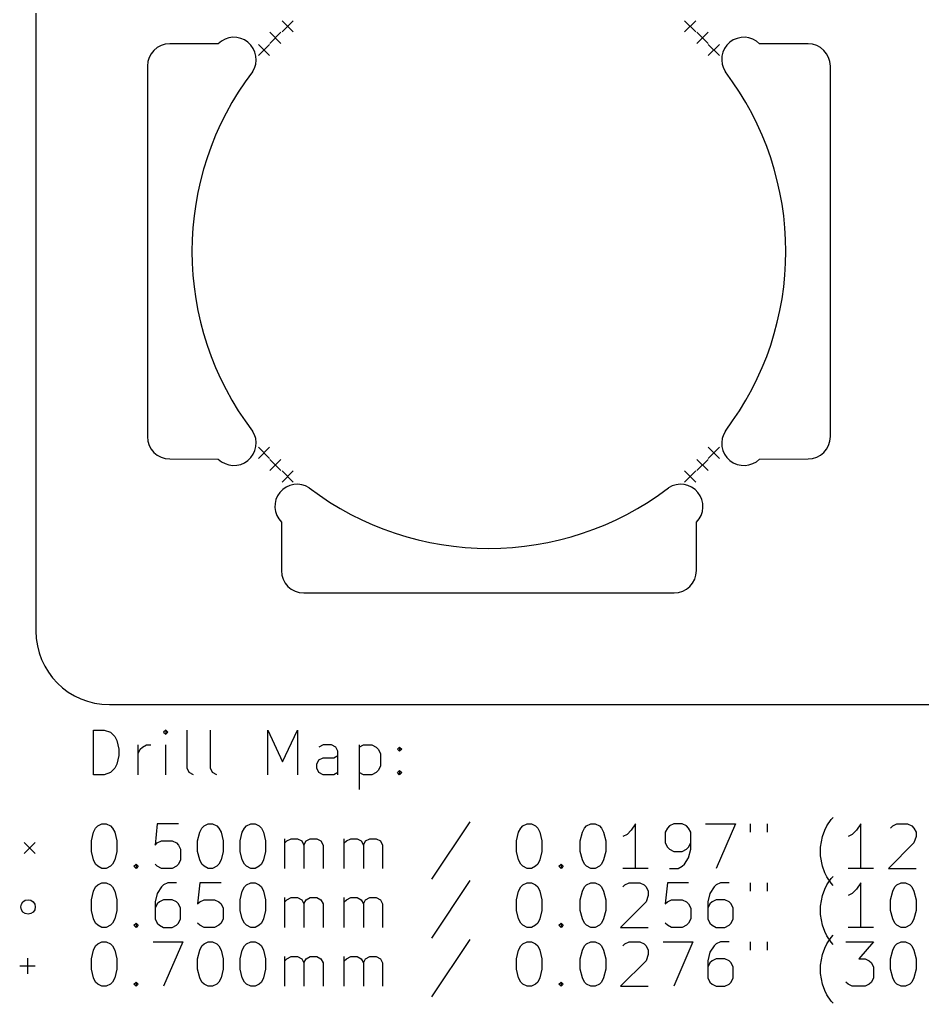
# Model space of a CAD drawing. Extents: x 19 to 200, y -111 to -20.
# Drawn here: x 18.97 to 59.42, y -110.68 to -66.62 of the extents above; entities that cross this region are included whole.
import ezdxf

# ---------------------------------------------------------------- set-up
doc = ezdxf.new("R2010")
doc.units = 0
doc.layers.add('BLACK', color=7, linetype='CONTINUOUS')

msp = doc.modelspace()

# ---------------------------------------------------------------- linework, layer by layer
at = {"layer": 'BLACK', "linetype": 'CONTINUOUS'}
for p, q in [((19.7, -23), (19.7, -94)), ((30.729949, -66.669289), (31.229949, -67.169289)), ((31.229949, -66.669289), (30.729949, -67.169289)), ((48.770051, -66.669289), (49.270051, -67.169289)), ((49.270051, -66.669289), (48.770051, -67.169289)), ((30.181942, -67.181942), (30.681942, -67.681942)), ((30.681942, -67.181942), (30.181942, -67.681942)), ((49.318058, -67.181942), (49.818058, -67.681942)), ((49.818058, -67.181942), (49.318058, -67.681942)), ((27.872002, -67.700429), (25.7, -67.702)), ((29.669289, -67.729949), (30.169289, -68.229949)), ((30.169289, -67.729949), (29.669289, -68.229949)), ((49.830711, -67.729949), (50.330711, -68.229949)), ((50.330711, -67.729949), (49.830711, -68.229949)), ((54.3, -67.702), (52.127998, -67.700429)), ((24.7, -68.702), (24.7, -85.298)), ((55.3, -85.298), (55.3, -68.702)), ((29.669289, -85.770051), (30.169289, -86.270051)), ((30.169289, -85.770051), (29.669289, -86.270051)), ((49.830711, -85.770051), (50.330711, -86.270051)), ((50.330711, -85.770051), (49.830711, -86.270051)), ((25.7, -86.298), (27.872002, -86.299571)), ((30.181942, -86.318058), (30.681942, -86.818058)), ((30.681942, -86.318058), (30.181942, -86.818058)), ((49.318058, -86.318058), (49.818058, -86.818058)), ((49.818058, -86.318058), (49.318058, -86.818058)), ((52.127998, -86.299571), (54.3, -86.298)), ((30.729949, -86.830711), (31.229949, -87.330711)), ((31.229949, -86.830711), (30.729949, -87.330711)), ((48.770051, -86.830711), (49.270051, -87.330711)), ((49.270051, -86.830711), (48.770051, -87.330711)), ((30.700429, -89.127998), (30.702, -91.3)), ((49.298, -91.3), (49.299571, -89.127998)), ((31.702, -92.3), (48.298, -92.3)), ((23, -97.3), (197, -97.3)), ((22.282768, -100.439838), (22.282768, -98.439838)), ((22.282768, -98.439838), (22.758958, -98.439838)), ((22.758958, -98.439838), (23.044673, -98.535076)), ((23.044673, -98.535076), (23.235149, -98.725552)), ((25.520863, -98.439838), (25.425625, -98.535076)), ((25.425625, -98.535076), (25.520863, -98.630314)), ((25.616101, -98.535076), (25.520863, -98.439838)), ((25.520863, -98.439838), (25.520863, -98.630314)), ((25.520863, -98.630314), (25.616101, -98.535076)), ((26.473244, -100.154123), (26.473244, -98.439838)), ((27.520863, -100.154123), (27.520863, -98.439838)), ((30.092292, -100.439838), (30.092292, -98.439838)), ((30.092292, -98.439838), (30.758959, -99.868409)), ((30.758959, -99.868409), (31.425625, -98.439838)), ((31.425625, -98.439838), (31.425625, -100.439838)), ((23.235149, -98.725552), (23.330387, -98.916028)), ((23.330387, -98.916028), (23.425625, -99.29698)), ((24.282768, -100.439838), (24.282768, -99.106504)), ((24.473244, -99.201742), (24.66372, -99.106504)), ((24.66372, -99.106504), (24.854197, -99.106504)), ((25.520863, -100.439838), (25.520863, -99.106504)), ((32.568482, -99.106504), (32.378006, -99.201742)), ((32.949435, -99.106504), (32.568482, -99.106504)), ((33.139911, -99.201742), (32.949435, -99.106504)), ((34.18753, -99.106504), (34.18753, -101.106504)), ((34.18753, -99.201742), (34.378006, -99.106504)), ((34.378006, -99.106504), (34.758959, -99.106504)), ((34.758959, -99.106504), (34.949435, -99.201742)), ((23.425625, -99.29698), (23.425625, -99.582695)), ((24.282768, -99.487457), (24.378006, -99.29698)), ((24.378006, -99.29698), (24.473244, -99.201742)), ((33.235149, -99.392219), (33.139911, -99.201742)), ((33.235149, -100.439838), (33.235149, -99.392219)), ((34.949435, -99.201742), (35.044673, -99.29698)), ((35.044673, -99.29698), (35.139911, -99.487457)), ((35.139911, -99.487457), (35.139911, -100.058885)), ((35.901816, -99.29698), (35.997054, -99.201742)), ((35.997054, -99.392219), (35.901816, -99.29698)), ((35.997054, -99.201742), (36.092292, -99.29698)), ((35.997054, -99.201742), (35.997054, -99.392219)), ((36.092292, -99.29698), (35.997054, -99.392219)), ((23.330387, -99.963647), (23.235149, -100.154123)), ((23.425625, -99.582695), (23.330387, -99.963647)), ((32.282768, -99.963647), (32.378006, -99.773171)), ((32.282768, -100.154123), (32.282768, -99.963647)), ((32.378006, -99.773171), (32.568482, -99.677933)), ((32.568482, -99.677933), (33.044673, -99.677933)), ((33.044673, -99.677933), (33.235149, -99.582695)), ((22.758958, -100.439838), (22.282768, -100.439838)), ((23.044673, -100.3446), (22.758958, -100.439838)), ((23.235149, -100.154123), (23.044673, -100.3446)), ((26.568482, -100.3446), (26.473244, -100.154123)), ((26.758958, -100.439838), (26.568482, -100.3446)), ((27.616101, -100.3446), (27.520863, -100.154123)), ((27.806577, -100.439838), (27.616101, -100.3446)), ((32.378006, -100.3446), (32.282768, -100.154123)), ((32.568482, -100.439838), (32.378006, -100.3446)), ((33.044673, -100.439838), (32.568482, -100.439838)), ((33.235149, -100.3446), (33.044673, -100.439838)), ((34.378006, -100.439838), (34.18753, -100.3446)), ((34.758959, -100.439838), (34.378006, -100.439838)), ((34.949435, -100.3446), (34.758959, -100.439838)), ((35.044673, -100.249361), (34.949435, -100.3446)), ((35.139911, -100.058885), (35.044673, -100.249361)), ((35.901816, -100.3446), (35.997054, -100.249361)), ((35.997054, -100.439838), (35.901816, -100.3446)), ((35.997054, -100.249361), (36.092292, -100.3446)), ((35.997054, -100.249361), (35.997054, -100.439838)), ((36.092292, -100.3446), (35.997054, -100.439838)), ((22.473244, -102.735076), (22.66372, -102.639838)), ((22.66372, -102.639838), (22.854197, -102.639838)), ((22.854197, -102.639838), (23.044673, -102.735076)), ((25.139911, -102.639838), (25.044673, -103.592219)), ((26.092292, -102.639838), (25.139911, -102.639838)), ((27.235149, -102.735076), (27.425625, -102.639838)), ((27.425625, -102.639838), (27.616102, -102.639838)), ((27.616102, -102.639838), (27.806578, -102.735076)), ((29.139911, -102.735076), (29.330387, -102.639838)), ((29.330387, -102.639838), (29.520864, -102.639838)), ((29.520864, -102.639838), (29.71134, -102.735076)), ((39.139912, -102.5446), (37.425627, -105.116028)), ((41.520865, -102.735076), (41.711341, -102.639838)), ((41.711341, -102.639838), (41.901818, -102.639838)), ((41.901818, -102.639838), (42.092294, -102.735076)), ((44.378008, -102.735076), (44.568484, -102.639838)), ((44.568484, -102.639838), (44.758961, -102.639838)), ((44.758961, -102.639838), (44.949437, -102.735076)), ((46.568484, -102.639838), (46.378008, -102.925552)), ((46.568484, -104.639838), (46.568484, -102.639838)), ((48.28277, -102.639838), (48.092294, -102.735076)), ((48.663723, -102.639838), (48.28277, -102.639838)), ((48.854199, -102.735076), (48.663723, -102.639838)), ((49.711342, -102.639838), (51.044675, -102.639838)), ((51.044675, -102.639838), (50.187532, -104.639838)), ((51.711342, -102.639838), (51.711342, -103.02079)), ((52.473247, -102.639838), (52.473247, -103.02079)), ((55.139914, -102.735076), (55.33039, -102.449361)), ((55.33039, -102.449361), (55.425629, -102.354123)), ((56.663723, -102.639838), (56.473247, -102.925552)), ((56.663723, -104.639838), (56.663723, -102.639838)), ((58.092295, -102.735076), (58.282771, -102.639838)), ((58.282771, -102.639838), (58.758962, -102.639838)), ((58.758962, -102.639838), (58.949438, -102.735076)), ((22.18753, -103.401742), (22.282768, -103.02079)), ((22.282768, -103.02079), (22.378006, -102.830314)), ((22.378006, -102.830314), (22.473244, -102.735076)), ((23.044673, -102.735076), (23.139911, -102.830314)), ((23.139911, -102.830314), (23.235149, -103.02079)), ((23.235149, -103.02079), (23.330387, -103.401742)), ((26.949435, -103.401742), (27.044673, -103.02079)), ((27.044673, -103.02079), (27.139911, -102.830314)), ((27.139911, -102.830314), (27.235149, -102.735076)), ((27.806578, -102.735076), (27.901816, -102.830314)), ((27.901816, -102.830314), (27.997054, -103.02079)), ((27.997054, -103.02079), (28.092292, -103.401742)), ((28.854197, -103.401742), (28.949435, -103.02079)), ((28.949435, -103.02079), (29.044673, -102.830314)), ((29.044673, -102.830314), (29.139911, -102.735076)), ((29.71134, -102.735076), (29.806578, -102.830314)), ((29.806578, -102.830314), (29.901816, -103.02079)), ((29.901816, -103.02079), (29.997054, -103.401742)), ((41.235151, -103.401742), (41.330389, -103.02079)), ((41.330389, -103.02079), (41.425627, -102.830314)), ((41.425627, -102.830314), (41.520865, -102.735076)), ((42.092294, -102.735076), (42.187532, -102.830314)), ((42.187532, -102.830314), (42.28277, -103.02079)), ((42.28277, -103.02079), (42.378008, -103.401742)), ((44.092294, -103.401742), (44.187532, -103.02079)), ((44.187532, -103.02079), (44.28277, -102.830314)), ((44.28277, -102.830314), (44.378008, -102.735076)), ((44.949437, -102.735076), (45.044675, -102.830314)), ((45.044675, -102.830314), (45.139913, -103.02079)), ((45.139913, -103.02079), (45.235151, -103.401742)), ((46.378008, -102.925552), (46.187532, -103.116028)), ((47.997056, -102.830314), (47.901818, -103.02079)), ((47.901818, -103.02079), (47.901818, -103.49698)), ((48.092294, -102.735076), (47.997056, -102.830314)), ((48.949437, -102.830314), (48.854199, -102.735076)), ((49.044675, -103.02079), (48.949437, -102.830314)), ((49.044675, -103.782695), (49.044675, -103.02079)), ((54.949438, -103.211266), (55.044676, -102.925552)), ((55.044676, -102.925552), (55.139914, -102.735076)), ((56.473247, -102.925552), (56.282771, -103.116028)), ((57.997057, -102.830314), (58.092295, -102.735076)), ((58.949438, -102.735076), (59.044676, -102.830314)), ((59.044676, -102.830314), (59.139914, -103.02079)), ((59.139914, -103.02079), (59.139914, -103.211266)), ((19.175, -103.475), (19.675, -103.975)), ((19.675, -103.475), (19.175, -103.975)), ((22.18753, -103.877933), (22.18753, -103.401742)), ((23.330387, -103.401742), (23.330387, -103.877933)), ((25.044673, -103.592219), (25.139911, -103.49698)), ((25.139911, -103.49698), (25.330387, -103.401742)), ((25.330387, -103.401742), (25.806578, -103.401742)), ((25.806578, -103.401742), (25.997054, -103.49698)), ((25.997054, -103.49698), (26.092292, -103.592219)), ((26.949435, -103.877933), (26.949435, -103.401742)), ((28.092292, -103.401742), (28.092292, -103.877933)), ((28.854197, -103.877933), (28.854197, -103.401742)), ((29.997054, -103.401742), (29.997054, -103.877933)), ((30.854197, -104.639838), (30.854197, -103.306504)), ((30.854197, -103.49698), (30.949435, -103.401742)), ((30.949435, -103.401742), (31.139911, -103.306504)), ((31.139911, -103.306504), (31.425626, -103.306504)), ((31.425626, -103.306504), (31.616102, -103.401742)), ((31.616102, -103.401742), (31.71134, -103.592219)), ((31.71134, -103.592219), (31.806578, -103.401742)), ((31.806578, -103.401742), (31.997054, -103.306504)), ((31.997054, -103.306504), (32.282768, -103.306504)), ((32.282768, -103.306504), (32.473245, -103.401742)), ((32.473245, -103.401742), (32.568483, -103.592219)), ((33.520864, -104.639838), (33.520864, -103.306504)), ((33.520864, -103.49698), (33.616102, -103.401742)), ((33.616102, -103.401742), (33.806578, -103.306504)), ((33.806578, -103.306504), (34.092293, -103.306504)), ((34.092293, -103.306504), (34.282769, -103.401742)), ((34.282769, -103.401742), (34.378007, -103.592219)), ((34.378007, -103.592219), (34.473245, -103.401742)), ((34.473245, -103.401742), (34.663721, -103.306504)), ((34.663721, -103.306504), (34.949435, -103.306504)), ((34.949435, -103.306504), (35.139912, -103.401742)), ((35.139912, -103.401742), (35.23515, -103.592219)), ((41.235151, -103.877933), (41.235151, -103.401742)), ((42.378008, -103.401742), (42.378008, -103.877933)), ((44.092294, -103.877933), (44.092294, -103.401742)), ((45.235151, -103.401742), (45.235151, -103.877933)), ((46.187532, -103.116028), (45.997056, -103.211266)), ((47.901818, -103.49698), (47.997056, -103.687457)), ((48.949437, -103.687457), (49.044675, -103.49698)), ((54.8542, -103.687457), (54.949438, -103.211266)), ((56.282771, -103.116028), (56.092295, -103.211266)), ((59.044676, -103.49698), (57.901819, -104.639838)), ((59.139914, -103.211266), (59.044676, -103.49698)), ((22.282768, -104.258885), (22.18753, -103.877933)), ((23.330387, -103.877933), (23.235149, -104.258885)), ((26.092292, -103.592219), (26.18753, -103.782695)), ((26.18753, -103.782695), (26.18753, -104.258885)), ((27.044673, -104.258885), (26.949435, -103.877933)), ((28.092292, -103.877933), (27.997054, -104.258885)), ((28.949435, -104.258885), (28.854197, -103.877933)), ((29.997054, -103.877933), (29.901816, -104.258885)), ((31.71134, -103.592219), (31.71134, -104.639838)), ((32.568483, -103.592219), (32.568483, -104.639838)), ((34.378007, -103.592219), (34.378007, -104.639838)), ((35.23515, -103.592219), (35.23515, -104.639838)), ((41.330389, -104.258885), (41.235151, -103.877933)), ((42.378008, -103.877933), (42.28277, -104.258885)), ((44.187532, -104.258885), (44.092294, -103.877933)), ((45.235151, -103.877933), (45.139913, -104.258885)), ((47.997056, -103.687457), (48.092294, -103.782695)), ((48.092294, -103.782695), (48.28277, -103.877933)), ((48.28277, -103.877933), (48.663723, -103.877933)), ((48.663723, -103.877933), (48.854199, -103.782695)), ((48.854199, -103.782695), (48.949437, -103.687457)), ((48.949437, -104.163647), (49.044675, -103.782695)), ((54.8542, -104.068409), (54.8542, -103.687457)), ((22.378006, -104.449361), (22.282768, -104.258885)), ((23.235149, -104.258885), (23.139911, -104.449361)), ((26.18753, -104.258885), (26.092292, -104.449361)), ((27.139911, -104.449361), (27.044673, -104.258885)), ((27.997054, -104.258885), (27.901816, -104.449361)), ((29.044673, -104.449361), (28.949435, -104.258885)), ((29.901816, -104.258885), (29.806578, -104.449361)), ((41.425627, -104.449361), (41.330389, -104.258885)), ((42.28277, -104.258885), (42.187532, -104.449361)), ((44.28277, -104.449361), (44.187532, -104.258885)), ((45.139913, -104.258885), (45.044675, -104.449361)), ((48.758961, -104.449361), (48.949437, -104.163647)), ((54.949438, -104.5446), (54.8542, -104.068409)), ((22.473244, -104.5446), (22.378006, -104.449361)), ((22.66372, -104.639838), (22.473244, -104.5446)), ((22.854197, -104.639838), (22.66372, -104.639838)), ((23.044673, -104.5446), (22.854197, -104.639838)), ((23.139911, -104.449361), (23.044673, -104.5446)), ((24.092292, -104.5446), (24.18753, -104.449361)), ((24.18753, -104.639838), (24.092292, -104.5446)), ((24.18753, -104.449361), (24.282768, -104.5446)), ((24.18753, -104.449361), (24.18753, -104.639838)), ((24.282768, -104.5446), (24.18753, -104.639838)), ((25.139911, -104.5446), (25.044673, -104.449361)), ((25.330387, -104.639838), (25.139911, -104.5446)), ((25.806578, -104.639838), (25.330387, -104.639838)), ((25.997054, -104.5446), (25.806578, -104.639838)), ((26.092292, -104.449361), (25.997054, -104.5446)), ((27.235149, -104.5446), (27.139911, -104.449361)), ((27.425625, -104.639838), (27.235149, -104.5446)), ((27.616102, -104.639838), (27.425625, -104.639838)), ((27.806578, -104.5446), (27.616102, -104.639838)), ((27.901816, -104.449361), (27.806578, -104.5446)), ((29.139911, -104.5446), (29.044673, -104.449361)), ((29.330387, -104.639838), (29.139911, -104.5446)), ((29.520864, -104.639838), (29.330387, -104.639838)), ((29.71134, -104.5446), (29.520864, -104.639838)), ((29.806578, -104.449361), (29.71134, -104.5446)), ((41.520865, -104.5446), (41.425627, -104.449361)), ((41.711341, -104.639838), (41.520865, -104.5446)), ((41.901818, -104.639838), (41.711341, -104.639838)), ((42.092294, -104.5446), (41.901818, -104.639838)), ((42.187532, -104.449361), (42.092294, -104.5446)), ((43.139913, -104.5446), (43.235151, -104.449361)), ((43.235151, -104.639838), (43.139913, -104.5446)), ((43.235151, -104.449361), (43.330389, -104.5446)), ((43.235151, -104.449361), (43.235151, -104.639838)), ((43.330389, -104.5446), (43.235151, -104.639838)), ((44.378008, -104.5446), (44.28277, -104.449361)), ((44.568484, -104.639838), (44.378008, -104.5446)), ((44.758961, -104.639838), (44.568484, -104.639838)), ((44.949437, -104.5446), (44.758961, -104.639838)), ((45.044675, -104.449361), (44.949437, -104.5446)), ((47.139913, -104.639838), (45.997056, -104.639838)), ((48.092294, -104.639838), (48.473246, -104.639838)), ((48.473246, -104.639838), (48.663723, -104.5446)), ((48.663723, -104.5446), (48.758961, -104.449361)), ((55.044676, -104.830314), (54.949438, -104.5446)), ((55.139914, -105.02079), (55.044676, -104.830314)), ((57.235152, -104.639838), (56.092295, -104.639838)), ((57.901819, -104.639838), (59.139914, -104.639838)), ((22.473244, -105.375076), (22.66372, -105.279838)), ((22.66372, -105.279838), (22.854197, -105.279838)), ((22.854197, -105.279838), (23.044673, -105.375076)), ((25.616101, -105.279838), (25.425625, -105.375076)), ((25.997054, -105.279838), (25.616101, -105.279838)), ((27.044673, -105.279838), (26.949435, -106.232219)), ((27.997054, -105.279838), (27.044673, -105.279838)), ((29.139911, -105.375076), (29.330387, -105.279838)), ((29.330387, -105.279838), (29.520864, -105.279838)), ((29.520864, -105.279838), (29.71134, -105.375076)), ((39.139912, -105.1846), (37.425627, -107.756028)), ((41.520865, -105.375076), (41.711341, -105.279838)), ((41.711341, -105.279838), (41.901818, -105.279838)), ((41.901818, -105.279838), (42.092294, -105.375076)), ((44.378008, -105.375076), (44.568484, -105.279838)), ((44.568484, -105.279838), (44.758961, -105.279838)), ((44.758961, -105.279838), (44.949437, -105.375076)), ((46.092294, -105.375076), (46.28277, -105.279838)), ((46.28277, -105.279838), (46.758961, -105.279838)), ((46.758961, -105.279838), (46.949437, -105.375076)), ((47.997056, -105.279838), (47.901818, -106.232219)), ((48.949437, -105.279838), (47.997056, -105.279838)), ((50.378008, -105.279838), (50.187532, -105.375076)), ((50.758961, -105.279838), (50.378008, -105.279838)), ((51.711342, -105.279838), (51.711342, -105.66079)), ((52.473247, -105.279838), (52.473247, -105.66079)), ((55.33039, -105.306504), (55.139914, -105.02079)), ((55.139914, -105.375076), (55.33039, -105.089361)), ((55.33039, -105.089361), (55.425629, -104.994123)), ((55.425629, -105.401742), (55.33039, -105.306504)), ((56.663723, -105.279838), (56.473247, -105.565552)), ((56.663723, -107.279838), (56.663723, -105.279838)), ((58.282771, -105.375076), (58.473247, -105.279838)), ((58.473247, -105.279838), (58.663724, -105.279838)), ((58.663724, -105.279838), (58.8542, -105.375076)), ((22.18753, -106.041742), (22.282768, -105.66079)), ((22.282768, -105.66079), (22.378006, -105.470314)), ((22.378006, -105.470314), (22.473244, -105.375076)), ((23.044673, -105.375076), (23.139911, -105.470314)), ((23.139911, -105.470314), (23.235149, -105.66079)), ((23.235149, -105.66079), (23.330387, -106.041742)), ((25.330387, -105.470314), (25.139911, -105.756028)), ((25.425625, -105.375076), (25.330387, -105.470314)), ((28.854197, -106.041742), (28.949435, -105.66079)), ((28.949435, -105.66079), (29.044673, -105.470314)), ((29.044673, -105.470314), (29.139911, -105.375076)), ((29.71134, -105.375076), (29.806578, -105.470314)), ((29.806578, -105.470314), (29.901816, -105.66079)), ((29.901816, -105.66079), (29.997054, -106.041742)), ((41.235151, -106.041742), (41.330389, -105.66079)), ((41.330389, -105.66079), (41.425627, -105.470314)), ((41.425627, -105.470314), (41.520865, -105.375076)), ((42.092294, -105.375076), (42.187532, -105.470314)), ((42.187532, -105.470314), (42.28277, -105.66079)), ((42.28277, -105.66079), (42.378008, -106.041742)), ((44.092294, -106.041742), (44.187532, -105.66079)), ((44.187532, -105.66079), (44.28277, -105.470314)), ((44.28277, -105.470314), (44.378008, -105.375076)), ((44.949437, -105.375076), (45.044675, -105.470314)), ((45.044675, -105.470314), (45.139913, -105.66079)), ((45.139913, -105.66079), (45.235151, -106.041742)), ((45.997056, -105.470314), (46.092294, -105.375076)), ((46.949437, -105.375076), (47.044675, -105.470314)), ((47.044675, -105.470314), (47.139913, -105.66079)), ((47.139913, -105.66079), (47.139913, -105.851266)), ((50.092294, -105.470314), (49.901818, -105.756028)), ((50.187532, -105.375076), (50.092294, -105.470314)), ((54.949438, -105.851266), (55.044676, -105.565552)), ((55.044676, -105.565552), (55.139914, -105.375076)), ((56.473247, -105.565552), (56.282771, -105.756028)), ((57.997057, -106.041742), (58.092295, -105.66079)), ((58.092295, -105.66079), (58.187533, -105.470314)), ((58.187533, -105.470314), (58.282771, -105.375076)), ((58.8542, -105.375076), (58.949438, -105.470314)), ((58.949438, -105.470314), (59.044676, -105.66079)), ((59.044676, -105.66079), (59.139914, -106.041742)), ((22.18753, -106.517933), (22.18753, -106.041742)), ((23.330387, -106.041742), (23.330387, -106.517933)), ((25.139911, -105.756028), (25.044673, -106.13698)), ((25.044673, -106.13698), (25.044673, -106.898885)), ((25.235149, -106.13698), (25.139911, -106.232219)), ((25.425625, -106.041742), (25.235149, -106.13698)), ((25.806578, -106.041742), (25.425625, -106.041742)), ((25.997054, -106.13698), (25.806578, -106.041742)), ((26.092292, -106.232219), (25.997054, -106.13698)), ((26.949435, -106.232219), (27.044673, -106.13698)), ((27.044673, -106.13698), (27.235149, -106.041742)), ((27.235149, -106.041742), (27.71134, -106.041742)), ((27.71134, -106.041742), (27.901816, -106.13698)), ((27.901816, -106.13698), (27.997054, -106.232219)), ((28.854197, -106.517933), (28.854197, -106.041742)), ((29.997054, -106.041742), (29.997054, -106.517933)), ((30.854197, -107.279838), (30.854197, -105.946504)), ((30.854197, -106.13698), (30.949435, -106.041742)), ((30.949435, -106.041742), (31.139911, -105.946504)), ((31.139911, -105.946504), (31.425626, -105.946504)), ((31.425626, -105.946504), (31.616102, -106.041742)), ((31.616102, -106.041742), (31.71134, -106.232219)), ((31.71134, -106.232219), (31.806578, -106.041742)), ((31.806578, -106.041742), (31.997054, -105.946504)), ((31.997054, -105.946504), (32.282768, -105.946504)), ((32.282768, -105.946504), (32.473245, -106.041742)), ((32.473245, -106.041742), (32.568483, -106.232219)), ((33.520864, -107.279838), (33.520864, -105.946504)), ((33.520864, -106.13698), (33.616102, -106.041742)), ((33.616102, -106.041742), (33.806578, -105.946504)), ((33.806578, -105.946504), (34.092293, -105.946504)), ((34.092293, -105.946504), (34.282769, -106.041742)), ((34.282769, -106.041742), (34.378007, -106.232219)), ((34.378007, -106.232219), (34.473245, -106.041742)), ((34.473245, -106.041742), (34.663721, -105.946504)), ((34.663721, -105.946504), (34.949435, -105.946504)), ((34.949435, -105.946504), (35.139912, -106.041742)), ((35.139912, -106.041742), (35.23515, -106.232219)), ((41.235151, -106.517933), (41.235151, -106.041742)), ((42.378008, -106.041742), (42.378008, -106.517933)), ((44.092294, -106.517933), (44.092294, -106.041742)), ((45.235151, -106.041742), (45.235151, -106.517933)), ((47.044675, -106.13698), (45.901818, -107.279838)), ((47.139913, -105.851266), (47.044675, -106.13698)), ((47.901818, -106.232219), (47.997056, -106.13698)), ((47.997056, -106.13698), (48.187532, -106.041742)), ((48.187532, -106.041742), (48.663723, -106.041742)), ((48.663723, -106.041742), (48.854199, -106.13698)), ((48.854199, -106.13698), (48.949437, -106.232219)), ((49.901818, -105.756028), (49.80658, -106.13698)), ((49.80658, -106.13698), (49.80658, -106.898885)), ((49.997056, -106.13698), (49.901818, -106.232219)), ((50.187532, -106.041742), (49.997056, -106.13698)), ((50.568485, -106.041742), (50.187532, -106.041742)), ((50.758961, -106.13698), (50.568485, -106.041742)), ((50.854199, -106.232219), (50.758961, -106.13698)), ((54.8542, -106.327457), (54.949438, -105.851266)), ((56.282771, -105.756028), (56.092295, -105.851266)), ((57.997057, -106.517933), (57.997057, -106.041742)), ((59.139914, -106.041742), (59.139914, -106.517933)), ((22.282768, -106.898885), (22.18753, -106.517933)), ((23.330387, -106.517933), (23.235149, -106.898885)), ((25.139911, -106.232219), (25.044673, -106.422695)), ((26.18753, -106.422695), (26.092292, -106.232219)), ((26.18753, -106.898885), (26.18753, -106.422695)), ((27.997054, -106.232219), (28.092292, -106.422695)), ((28.092292, -106.422695), (28.092292, -106.898885)), ((28.949435, -106.898885), (28.854197, -106.517933)), ((29.997054, -106.517933), (29.901816, -106.898885)), ((31.71134, -106.232219), (31.71134, -107.279838)), ((32.568483, -106.232219), (32.568483, -107.279838)), ((34.378007, -106.232219), (34.378007, -107.279838)), ((35.23515, -106.232219), (35.23515, -107.279838)), ((41.330389, -106.898885), (41.235151, -106.517933)), ((42.378008, -106.517933), (42.28277, -106.898885)), ((44.187532, -106.898885), (44.092294, -106.517933)), ((45.235151, -106.517933), (45.139913, -106.898885)), ((48.949437, -106.232219), (49.044675, -106.422695)), ((49.044675, -106.422695), (49.044675, -106.898885)), ((49.901818, -106.232219), (49.80658, -106.422695)), ((50.949437, -106.422695), (50.854199, -106.232219)), ((50.949437, -106.898885), (50.949437, -106.422695)), ((54.8542, -106.708409), (54.8542, -106.327457)), ((58.092295, -106.898885), (57.997057, -106.517933)), ((59.139914, -106.517933), (59.044676, -106.898885)), ((22.378006, -107.089361), (22.282768, -106.898885)), ((23.235149, -106.898885), (23.139911, -107.089361)), ((25.044673, -106.898885), (25.139911, -107.089361)), ((26.092292, -107.089361), (26.18753, -106.898885)), ((28.092292, -106.898885), (27.997054, -107.089361)), ((29.044673, -107.089361), (28.949435, -106.898885)), ((29.901816, -106.898885), (29.806578, -107.089361)), ((41.425627, -107.089361), (41.330389, -106.898885)), ((42.28277, -106.898885), (42.187532, -107.089361)), ((44.28277, -107.089361), (44.187532, -106.898885)), ((45.139913, -106.898885), (45.044675, -107.089361)), ((49.044675, -106.898885), (48.949437, -107.089361)), ((49.80658, -106.898885), (49.901818, -107.089361)), ((50.854199, -107.089361), (50.949437, -106.898885)), ((54.949438, -107.1846), (54.8542, -106.708409)), ((58.187533, -107.089361), (58.092295, -106.898885)), ((59.044676, -106.898885), (58.949438, -107.089361)), ((22.473244, -107.1846), (22.378006, -107.089361)), ((22.66372, -107.279838), (22.473244, -107.1846)), ((22.854197, -107.279838), (22.66372, -107.279838)), ((23.044673, -107.1846), (22.854197, -107.279838)), ((23.139911, -107.089361), (23.044673, -107.1846)), ((24.092292, -107.1846), (24.18753, -107.089361)), ((24.18753, -107.279838), (24.092292, -107.1846)), ((24.18753, -107.089361), (24.282768, -107.1846)), ((24.18753, -107.089361), (24.18753, -107.279838)), ((24.282768, -107.1846), (24.18753, -107.279838)), ((25.139911, -107.089361), (25.235149, -107.1846)), ((25.235149, -107.1846), (25.425625, -107.279838)), ((25.425625, -107.279838), (25.806578, -107.279838)), ((25.806578, -107.279838), (25.997054, -107.1846)), ((25.997054, -107.1846), (26.092292, -107.089361)), ((27.044673, -107.1846), (26.949435, -107.089361)), ((27.235149, -107.279838), (27.044673, -107.1846)), ((27.71134, -107.279838), (27.235149, -107.279838)), ((27.901816, -107.1846), (27.71134, -107.279838)), ((27.997054, -107.089361), (27.901816, -107.1846)), ((29.139911, -107.1846), (29.044673, -107.089361)), ((29.330387, -107.279838), (29.139911, -107.1846)), ((29.520864, -107.279838), (29.330387, -107.279838)), ((29.71134, -107.1846), (29.520864, -107.279838)), ((29.806578, -107.089361), (29.71134, -107.1846)), ((41.520865, -107.1846), (41.425627, -107.089361)), ((41.711341, -107.279838), (41.520865, -107.1846)), ((41.901818, -107.279838), (41.711341, -107.279838)), ((42.092294, -107.1846), (41.901818, -107.279838)), ((42.187532, -107.089361), (42.092294, -107.1846)), ((43.139913, -107.1846), (43.235151, -107.089361)), ((43.235151, -107.279838), (43.139913, -107.1846)), ((43.235151, -107.089361), (43.330389, -107.1846)), ((43.235151, -107.089361), (43.235151, -107.279838)), ((43.330389, -107.1846), (43.235151, -107.279838)), ((44.378008, -107.1846), (44.28277, -107.089361)), ((44.568484, -107.279838), (44.378008, -107.1846)), ((44.758961, -107.279838), (44.568484, -107.279838)), ((44.949437, -107.1846), (44.758961, -107.279838)), ((45.044675, -107.089361), (44.949437, -107.1846)), ((45.901818, -107.279838), (47.139913, -107.279838)), ((47.997056, -107.1846), (47.901818, -107.089361)), ((48.187532, -107.279838), (47.997056, -107.1846)), ((48.663723, -107.279838), (48.187532, -107.279838)), ((48.854199, -107.1846), (48.663723, -107.279838)), ((48.949437, -107.089361), (48.854199, -107.1846)), ((49.901818, -107.089361), (49.997056, -107.1846)), ((49.997056, -107.1846), (50.187532, -107.279838)), ((50.187532, -107.279838), (50.568485, -107.279838)), ((50.568485, -107.279838), (50.758961, -107.1846)), ((50.758961, -107.1846), (50.854199, -107.089361)), ((55.044676, -107.470314), (54.949438, -107.1846)), ((55.139914, -107.66079), (55.044676, -107.470314)), ((57.235152, -107.279838), (56.092295, -107.279838)), ((58.282771, -107.1846), (58.187533, -107.089361)), ((58.473247, -107.279838), (58.282771, -107.1846)), ((58.663724, -107.279838), (58.473247, -107.279838)), ((58.8542, -107.1846), (58.663724, -107.279838)), ((58.949438, -107.089361), (58.8542, -107.1846)), ((22.473244, -108.015076), (22.66372, -107.919838)), ((22.66372, -107.919838), (22.854197, -107.919838)), ((22.854197, -107.919838), (23.044673, -108.015076)), ((24.949435, -107.919838), (26.282768, -107.919838)), ((26.282768, -107.919838), (25.425625, -109.919838)), ((27.235149, -108.015076), (27.425625, -107.919838)), ((27.425625, -107.919838), (27.616102, -107.919838)), ((27.616102, -107.919838), (27.806578, -108.015076)), ((29.139911, -108.015076), (29.330387, -107.919838)), ((29.330387, -107.919838), (29.520864, -107.919838)), ((29.520864, -107.919838), (29.71134, -108.015076)), ((39.139912, -107.8246), (37.425627, -110.396028)), ((41.520865, -108.015076), (41.711341, -107.919838)), ((41.711341, -107.919838), (41.901818, -107.919838)), ((41.901818, -107.919838), (42.092294, -108.015076)), ((44.378008, -108.015076), (44.568484, -107.919838)), ((44.568484, -107.919838), (44.758961, -107.919838)), ((44.758961, -107.919838), (44.949437, -108.015076)), ((46.092294, -108.015076), (46.28277, -107.919838)), ((46.28277, -107.919838), (46.758961, -107.919838)), ((46.758961, -107.919838), (46.949437, -108.015076)), ((47.80658, -107.919838), (49.139913, -107.919838)), ((49.139913, -107.919838), (48.28277, -109.919838)), ((50.378008, -107.919838), (50.187532, -108.015076)), ((50.758961, -107.919838), (50.378008, -107.919838)), ((51.711342, -107.919838), (51.711342, -108.30079)), ((52.473247, -107.919838), (52.473247, -108.30079)), ((55.33039, -107.946504), (55.139914, -107.66079)), ((55.139914, -108.015076), (55.33039, -107.729361)), ((55.33039, -107.729361), (55.425629, -107.634123)), ((55.425629, -108.041742), (55.33039, -107.946504)), ((55.997057, -107.919838), (57.235152, -107.919838)), ((57.235152, -107.919838), (56.568485, -108.681742)), ((58.282771, -108.015076), (58.473247, -107.919838)), ((58.473247, -107.919838), (58.663724, -107.919838)), ((58.663724, -107.919838), (58.8542, -108.015076)), ((22.18753, -108.681742), (22.282768, -108.30079)), ((22.282768, -108.30079), (22.378006, -108.110314)), ((22.378006, -108.110314), (22.473244, -108.015076)), ((23.044673, -108.015076), (23.139911, -108.110314)), ((23.139911, -108.110314), (23.235149, -108.30079)), ((23.235149, -108.30079), (23.330387, -108.681742)), ((26.949435, -108.681742), (27.044673, -108.30079)), ((27.044673, -108.30079), (27.139911, -108.110314)), ((27.139911, -108.110314), (27.235149, -108.015076)), ((27.806578, -108.015076), (27.901816, -108.110314)), ((27.901816, -108.110314), (27.997054, -108.30079)), ((27.997054, -108.30079), (28.092292, -108.681742)), ((28.854197, -108.681742), (28.949435, -108.30079)), ((28.949435, -108.30079), (29.044673, -108.110314)), ((29.044673, -108.110314), (29.139911, -108.015076)), ((29.71134, -108.015076), (29.806578, -108.110314)), ((29.806578, -108.110314), (29.901816, -108.30079)), ((29.901816, -108.30079), (29.997054, -108.681742)), ((41.235151, -108.681742), (41.330389, -108.30079)), ((41.330389, -108.30079), (41.425627, -108.110314)), ((41.425627, -108.110314), (41.520865, -108.015076)), ((42.092294, -108.015076), (42.187532, -108.110314)), ((42.187532, -108.110314), (42.28277, -108.30079)), ((42.28277, -108.30079), (42.378008, -108.681742)), ((44.092294, -108.681742), (44.187532, -108.30079)), ((44.187532, -108.30079), (44.28277, -108.110314)), ((44.28277, -108.110314), (44.378008, -108.015076)), ((44.949437, -108.015076), (45.044675, -108.110314)), ((45.044675, -108.110314), (45.139913, -108.30079)), ((45.139913, -108.30079), (45.235151, -108.681742)), ((45.997056, -108.110314), (46.092294, -108.015076)), ((46.949437, -108.015076), (47.044675, -108.110314)), ((47.044675, -108.110314), (47.139913, -108.30079)), ((47.139913, -108.30079), (47.139913, -108.491266)), ((50.092294, -108.110314), (49.901818, -108.396028)), ((50.187532, -108.015076), (50.092294, -108.110314)), ((54.949438, -108.491266), (55.044676, -108.205552)), ((55.044676, -108.205552), (55.139914, -108.015076)), ((57.997057, -108.681742), (58.092295, -108.30079)), ((58.092295, -108.30079), (58.187533, -108.110314)), ((58.187533, -108.110314), (58.282771, -108.015076)), ((58.8542, -108.015076), (58.949438, -108.110314)), ((58.949438, -108.110314), (59.044676, -108.30079)), ((59.044676, -108.30079), (59.139914, -108.681742)), ((19.325, -108.655), (19.325, -109.355)), ((22.18753, -109.157933), (22.18753, -108.681742)), ((23.330387, -108.681742), (23.330387, -109.157933)), ((26.949435, -109.157933), (26.949435, -108.681742)), ((28.092292, -108.681742), (28.092292, -109.157933)), ((28.854197, -109.157933), (28.854197, -108.681742)), ((29.997054, -108.681742), (29.997054, -109.157933)), ((30.854197, -109.919838), (30.854197, -108.586504)), ((30.854197, -108.77698), (30.949435, -108.681742)), ((30.949435, -108.681742), (31.139911, -108.586504)), ((31.139911, -108.586504), (31.425626, -108.586504)), ((31.425626, -108.586504), (31.616102, -108.681742)), ((31.616102, -108.681742), (31.71134, -108.872219)), ((31.71134, -108.872219), (31.806578, -108.681742)), ((31.806578, -108.681742), (31.997054, -108.586504)), ((31.997054, -108.586504), (32.282768, -108.586504)), ((32.282768, -108.586504), (32.473245, -108.681742)), ((32.473245, -108.681742), (32.568483, -108.872219)), ((33.520864, -109.919838), (33.520864, -108.586504)), ((33.520864, -108.77698), (33.616102, -108.681742)), ((33.616102, -108.681742), (33.806578, -108.586504)), ((33.806578, -108.586504), (34.092293, -108.586504)), ((34.092293, -108.586504), (34.282769, -108.681742)), ((34.282769, -108.681742), (34.378007, -108.872219)), ((34.378007, -108.872219), (34.473245, -108.681742)), ((34.473245, -108.681742), (34.663721, -108.586504)), ((34.663721, -108.586504), (34.949435, -108.586504)), ((34.949435, -108.586504), (35.139912, -108.681742)), ((35.139912, -108.681742), (35.23515, -108.872219)), ((41.235151, -109.157933), (41.235151, -108.681742)), ((42.378008, -108.681742), (42.378008, -109.157933)), ((44.092294, -109.157933), (44.092294, -108.681742)), ((45.235151, -108.681742), (45.235151, -109.157933)), ((47.044675, -108.77698), (45.901818, -109.919838)), ((47.139913, -108.491266), (47.044675, -108.77698)), ((49.901818, -108.396028), (49.80658, -108.77698)), ((49.80658, -108.77698), (49.80658, -109.538885)), ((49.997056, -108.77698), (49.901818, -108.872219)), ((50.187532, -108.681742), (49.997056, -108.77698)), ((50.568485, -108.681742), (50.187532, -108.681742)), ((50.758961, -108.77698), (50.568485, -108.681742)), ((50.854199, -108.872219), (50.758961, -108.77698)), ((54.8542, -108.967457), (54.949438, -108.491266)), ((56.568485, -108.681742), (56.8542, -108.681742)), ((56.8542, -108.681742), (57.044676, -108.77698)), ((57.044676, -108.77698), (57.139914, -108.872219)), ((57.997057, -109.157933), (57.997057, -108.681742)), ((59.139914, -108.681742), (59.139914, -109.157933)), ((18.975, -109.005), (19.675, -109.005)), ((22.282768, -109.538885), (22.18753, -109.157933)), ((23.330387, -109.157933), (23.235149, -109.538885)), ((27.044673, -109.538885), (26.949435, -109.157933)), ((28.092292, -109.157933), (27.997054, -109.538885)), ((28.949435, -109.538885), (28.854197, -109.157933)), ((29.997054, -109.157933), (29.901816, -109.538885)), ((31.71134, -108.872219), (31.71134, -109.919838)), ((32.568483, -108.872219), (32.568483, -109.919838)), ((34.378007, -108.872219), (34.378007, -109.919838)), ((35.23515, -108.872219), (35.23515, -109.919838)), ((41.330389, -109.538885), (41.235151, -109.157933)), ((42.378008, -109.157933), (42.28277, -109.538885)), ((44.187532, -109.538885), (44.092294, -109.157933)), ((45.235151, -109.157933), (45.139913, -109.538885)), ((49.901818, -108.872219), (49.80658, -109.062695)), ((50.949437, -109.062695), (50.854199, -108.872219)), ((50.949437, -109.538885), (50.949437, -109.062695)), ((54.8542, -109.348409), (54.8542, -108.967457)), ((57.139914, -108.872219), (57.235152, -109.062695)), ((57.235152, -109.062695), (57.235152, -109.538885)), ((58.092295, -109.538885), (57.997057, -109.157933)), ((59.139914, -109.157933), (59.044676, -109.538885)), ((22.378006, -109.729361), (22.282768, -109.538885)), ((23.235149, -109.538885), (23.139911, -109.729361)), ((27.139911, -109.729361), (27.044673, -109.538885)), ((27.997054, -109.538885), (27.901816, -109.729361)), ((29.044673, -109.729361), (28.949435, -109.538885)), ((29.901816, -109.538885), (29.806578, -109.729361)), ((41.425627, -109.729361), (41.330389, -109.538885)), ((42.28277, -109.538885), (42.187532, -109.729361)), ((44.28277, -109.729361), (44.187532, -109.538885)), ((45.139913, -109.538885), (45.044675, -109.729361)), ((49.80658, -109.538885), (49.901818, -109.729361)), ((50.854199, -109.729361), (50.949437, -109.538885)), ((54.949438, -109.8246), (54.8542, -109.348409)), ((57.235152, -109.538885), (57.139914, -109.729361)), ((58.187533, -109.729361), (58.092295, -109.538885)), ((59.044676, -109.538885), (58.949438, -109.729361)), ((22.473244, -109.8246), (22.378006, -109.729361)), ((22.66372, -109.919838), (22.473244, -109.8246)), ((22.854197, -109.919838), (22.66372, -109.919838)), ((23.044673, -109.8246), (22.854197, -109.919838)), ((23.139911, -109.729361), (23.044673, -109.8246)), ((24.092292, -109.8246), (24.18753, -109.729361)), ((24.18753, -109.919838), (24.092292, -109.8246)), ((24.18753, -109.729361), (24.282768, -109.8246)), ((24.18753, -109.729361), (24.18753, -109.919838)), ((24.282768, -109.8246), (24.18753, -109.919838)), ((27.235149, -109.8246), (27.139911, -109.729361)), ((27.425625, -109.919838), (27.235149, -109.8246)), ((27.616102, -109.919838), (27.425625, -109.919838)), ((27.806578, -109.8246), (27.616102, -109.919838)), ((27.901816, -109.729361), (27.806578, -109.8246)), ((29.139911, -109.8246), (29.044673, -109.729361)), ((29.330387, -109.919838), (29.139911, -109.8246)), ((29.520864, -109.919838), (29.330387, -109.919838)), ((29.71134, -109.8246), (29.520864, -109.919838)), ((29.806578, -109.729361), (29.71134, -109.8246)), ((41.520865, -109.8246), (41.425627, -109.729361)), ((41.711341, -109.919838), (41.520865, -109.8246)), ((41.901818, -109.919838), (41.711341, -109.919838)), ((42.092294, -109.8246), (41.901818, -109.919838)), ((42.187532, -109.729361), (42.092294, -109.8246)), ((43.139913, -109.8246), (43.235151, -109.729361)), ((43.235151, -109.919838), (43.139913, -109.8246)), ((43.235151, -109.729361), (43.330389, -109.8246)), ((43.235151, -109.729361), (43.235151, -109.919838)), ((43.330389, -109.8246), (43.235151, -109.919838)), ((44.378008, -109.8246), (44.28277, -109.729361)), ((44.568484, -109.919838), (44.378008, -109.8246)), ((44.758961, -109.919838), (44.568484, -109.919838)), ((44.949437, -109.8246), (44.758961, -109.919838)), ((45.044675, -109.729361), (44.949437, -109.8246)), ((45.901818, -109.919838), (47.139913, -109.919838)), ((49.901818, -109.729361), (49.997056, -109.8246)), ((49.997056, -109.8246), (50.187532, -109.919838)), ((50.187532, -109.919838), (50.568485, -109.919838)), ((50.568485, -109.919838), (50.758961, -109.8246)), ((50.758961, -109.8246), (50.854199, -109.729361)), ((55.044676, -110.110314), (54.949438, -109.8246)), ((55.139914, -110.30079), (55.044676, -110.110314)), ((56.092295, -109.8246), (55.997057, -109.729361)), ((56.282771, -109.919838), (56.092295, -109.8246)), ((56.8542, -109.919838), (56.282771, -109.919838)), ((57.044676, -109.8246), (56.8542, -109.919838)), ((57.139914, -109.729361), (57.044676, -109.8246)), ((58.282771, -109.8246), (58.187533, -109.729361)), ((58.473247, -109.919838), (58.282771, -109.8246)), ((58.663724, -109.919838), (58.473247, -109.919838)), ((58.8542, -109.8246), (58.663724, -109.919838)), ((58.949438, -109.729361), (58.8542, -109.8246)), ((55.33039, -110.586504), (55.139914, -110.30079)), ((55.425629, -110.681742), (55.33039, -110.586504))]:
    msp.add_line(p, q, dxfattribs=at)
at = {"layer": 'BLACK'}
msp.add_circle((19.35, -106.365), 0.325, dxfattribs=at)
for centre, radius, start, end in [((28.575788, -68.404212), 0.995302, -33.4079309, 135.0001221), ((51.424214, -68.404214), 0.995301, -314.9999593, -146.5922286), ((25.7, -68.702), 1, 90, 180), ((54.3, -68.702), 1, 0, 90), ((40, -77), 13.303611, -217.2239434, -142.7760566), ((40, -77), 13.303611, -37.2239434, 37.2239434), ((25.7, -85.298), 1, -180, -90), ((28.575786, -85.595786), 0.995301, -134.9999593, 33.4077714), ((51.424212, -85.595788), 0.995302, -213.4079309, -44.9998779), ((54.3, -85.298), 1, -90, 0), ((31.404212, -88.424212), 0.995302, -303.4079309, -134.9998779), ((40, -77), 13.303611, -127.2239434, -52.7760566), ((48.595786, -88.424214), 0.995301, -44.9999593, 123.4077714), ((31.702, -91.3), 1, -180, -90), ((48.298, -91.3), 1, -90, 0), ((23, -94), 3.3, -180, -90)]:
    msp.add_arc(centre, radius, start, end, dxfattribs=at)

doc.saveas('drawing.dxf')
